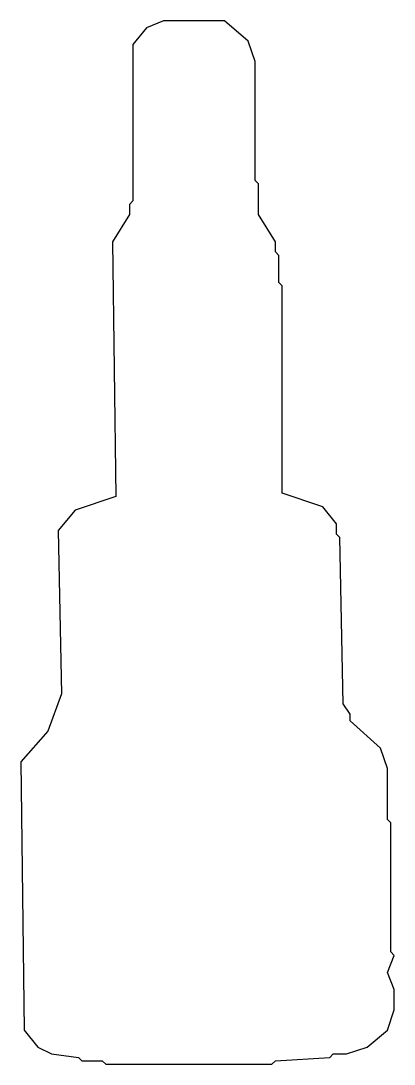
# Model space of a CAD drawing. Header units: metres. Extents: x 113.4 to 133.4, y 4.7 to 60.5.
import ezdxf

# ---------------------------------------------------------------- set-up
doc = ezdxf.new("R2010")
doc.units = ezdxf.units.M

msp = doc.modelspace()

# ---------------------------------------------------------------- linework, layer by layer
msp.add_lwpolyline([(117.911, 4.724), (126.813, 4.724), (126.995, 4.905), (129.902, 5.087), (130.083, 5.269), (130.81, 5.269), (131.9, 5.632), (132.99, 6.54), (133.354, 7.631), (133.354, 8.721), (132.99, 9.629), (133.354, 10.537), (133.172, 10.719), (133.172, 17.623), (132.99, 17.805), (132.99, 20.53), (132.627, 21.62), (130.992, 23.073), (130.992, 23.437), (130.628, 23.982), (130.447, 32.884), (130.265, 33.066), (130.265, 33.611), (129.538, 34.519), (127.358, 35.246), (127.358, 46.329), (127.176, 46.51), (127.176, 47.964), (126.995, 48.145), (126.995, 48.69), (126.086, 50.144), (126.086, 51.779), (125.905, 51.961), (125.905, 58.319), (125.541, 59.41), (124.269, 60.5), (120.999, 60.5), (120.091, 60.136), (119.364, 59.228), (119.364, 50.871), (119.182, 50.689), (119.182, 50.144), (118.274, 48.69), (118.456, 35.064), (116.276, 34.338), (115.367, 33.248), (115.549, 24.527), (114.822, 22.528), (113.369, 20.893), (113.55, 6.54), (114.277, 5.632), (115.004, 5.269), (116.457, 5.087), (116.639, 4.905), (117.729, 4.905), (117.911, 4.724)])

doc.saveas('drawing.dxf')
